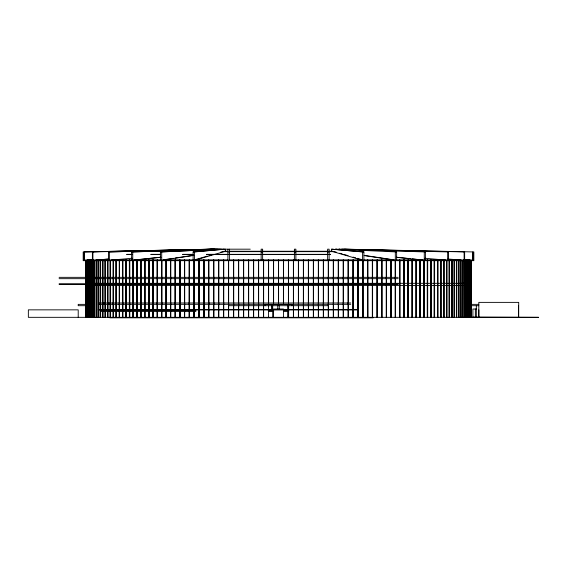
<?xml version="1.0" encoding="UTF-8"?>
<svg xmlns="http://www.w3.org/2000/svg" width="567" height="567" viewBox="0 0 567 567"><rect width="100%" height="100%" fill="white"/><g stroke="black" fill="none" stroke-linecap="round" stroke-linejoin="round"><path stroke-width="0.85" d="M478.817 309.851L478.817 317.329L478.817 302.374L518.706 302.374L518.706 317.329M195.615 259.53L207.281 256.121M208.954 255.632L211.448 254.902M220.62 252.223L223.114 251.493M163.863 259.736L173.41 258.304M175.146 258.042L192.504 255.426M193.822 255.426L161.715 260.26L161.715 251.946L221.591 249.175M135.159 259.884L160.702 257.191M160.943 257.29L132.756 260.26L132.756 251.946L218.196 249.175M193.12 260.26L193.12 251.946L223.951 249.175M194.573 251.946L225.404 249.175L225.404 251.252L194.573 260.26L194.573 251.946L193.12 251.946M132.182 258.247L109.367 260.26L109.367 251.946L215.403 249.175M96.78 259.927L108.212 259.076M108.744 259.076L92.91 260.26L92.91 251.946L92.386 251.946L92.386 260.26M92.988 259.636L84.348 260.26L84.164 251.946L84.164 260.26M88.487 259.892L92.903 259.58M160.397 260.26L160.397 251.946L220.265 249.175M131.636 260.26L131.636 251.946L217.076 249.175M108.517 260.26L108.517 251.946L214.553 249.175M92.386 251.946L213.376 249.175M84.164 251.946L212.065 249.175M212.242 249.175L83.193 251.946L83.193 260.26L473.835 260.26L473.835 251.946L344.963 249.175M212.037 249.175L250.26 249.175M331.624 249.175L362.455 251.946L362.455 260.26L331.624 251.252L331.624 249.175L363.908 251.946L363.908 260.26M336.763 249.175L335.437 249.175L396.631 251.946L396.631 260.26M339.952 249.175L338.832 249.175L425.392 251.946L425.392 260.26M342.475 249.175L341.625 249.175L448.511 251.946L448.511 260.26M344.176 249.175L343.652 249.175L464.642 251.946L464.642 260.26M223.951 251.252L227.565 251.252M229.536 251.252L332.673 251.252M222.292 251.663L227.565 251.663M229.536 251.663L334.736 251.663M108.517 251.946L109.367 251.946M131.636 251.946L132.756 251.946M160.397 251.946L161.715 251.946M227.906 251.946L229.401 251.946M261.146 251.946L262.641 251.946M294.386 251.946L295.882 251.946M327.627 251.946L329.122 251.946M362.455 251.946L363.908 251.946M396.631 251.946L395.312 251.946L395.312 260.26L364.071 255.561M425.392 251.946L424.272 251.946L424.272 260.26L396.964 257.383M448.511 251.946L447.661 251.946L447.661 260.26L424.846 258.247M464.642 251.946L464.118 251.946L464.118 260.26L447.937 259.013M126.774 254.335L132.033 254.335M150.907 254.335L160.624 254.335M182.716 254.335L193.312 254.335M206.565 254.335L327.606 254.335M328.527 254.335L330.533 254.335M126.774 254.583L132.033 254.583M150.907 254.583L160.624 254.583M182.716 254.583L193.312 254.583M206.565 254.583L327.606 254.583M328.527 254.583L330.533 254.583M92.01 260.026L87.148 260.026L87.148 317.329M96.142 260.026L108.878 260.026M111.139 260.026L132.125 260.026M133.805 260.026L160.872 260.026M163.218 260.026L227.799 260.026M229.536 260.026L362.263 260.026M363.95 260.026L393.81 260.026M396.312 260.026L423.223 260.026M424.676 260.026L445.889 260.026M448.15 260.026L460.886 260.026L460.886 317.329L460.822 260.026M463.841 260.026L469.88 260.026L469.88 317.329M83.193 260.678L473.835 260.678M59.096 277.341L398.211 277.341M59.096 278.673L398.211 278.673M85.858 283.323L470.596 283.323M59.096 283.826L398.211 283.826M59.096 284.322L398.211 284.322M85.858 285.485L470.596 285.485M98.275 302.984L350.76 302.984M98.275 304.316L350.76 304.316M85.688 304.366L78.211 304.366L78.211 305.698L85.688 305.698M470.511 304.366L478.817 304.366M228.657 305.698L328.371 305.698M470.511 305.698L478.817 305.698M518.514 305.698L518.585 317.329M476.4 309.022L472.913 309.022L472.913 317.329M98.275 309.469L358.259 309.469M98.275 309.965L358.259 309.965M268.205 310.631L272.599 310.631M101.323 310.716L195.962 310.716M268.368 310.716L273.712 310.716M283.429 310.716L288.731 310.716M101.323 311.297L195.962 311.297M268.411 311.297L273.712 311.297M283.429 311.297L288.731 311.297M472.913 317.081L538.65 317.329L28.35 317.329L28.35 309.851L78.211 309.851L78.211 317.329M109.8 317.825L373.27 317.825M463.863 259.636L472.68 260.26L472.864 251.946L472.864 260.26M396.326 257.191L410.416 258.68M412.181 258.864L421.869 259.884M364.524 255.426L394.03 259.87M333.913 251.493L336.408 252.223M339.746 253.201L342.241 253.931M343.914 254.413L348.074 255.632M353.078 257.092L355.58 257.822M357.245 258.311L362.242 259.771M476.33 305.698L476.33 317.329M475.344 309.022L475.344 317.329M471.255 260.905L471.255 317.329M470.901 260.905L470.915 317.329M470.49 260.905L470.482 317.329M470.05 260.905L470.071 317.329M469.852 260.026L469.852 317.329M469.441 260.026L469.469 317.329M469.072 260.026L469.1 317.329M468.151 260.026L468.115 317.329M467.747 260.026L467.747 317.329M467.711 260.026L467.711 317.329M467.031 260.026L467.031 317.329M466.988 260.026L466.988 317.329M466.627 260.026L466.591 317.329M465.344 260.026L465.301 317.329M464.238 260.026L464.288 317.329M463.841 260.905L463.891 317.329M462.275 260.905L462.218 317.329M460.496 260.026L460.432 317.329M458.937 260.026L458.937 317.329M458.866 260.026L458.866 317.329M458.554 260.026L458.554 317.329M458.49 260.026L458.49 317.329M456.832 260.026L456.761 317.329M456.456 260.026L456.456 317.329M456.385 260.026L456.385 317.329M454.571 260.026L454.571 317.329M454.493 260.026L454.493 317.329M454.202 260.026L454.202 317.329M454.124 260.026L454.124 317.329M452.154 260.026L452.154 317.329M452.069 260.026L452.069 317.329M451.793 260.026L451.793 317.329M451.715 260.026L451.715 317.329M449.588 260.026L449.588 317.329M449.503 260.026L449.503 317.329M449.234 260.026L449.234 317.329M449.149 260.026L449.149 317.329M446.874 260.905L446.874 317.329M446.782 260.905L446.782 317.329M446.534 260.905L446.534 317.329M446.435 260.905L446.435 317.329M444.018 260.026L444.018 317.329M443.918 260.026L443.918 317.329M443.678 260.026L443.678 317.329M443.585 260.026L443.585 317.329M441.02 260.026L441.02 317.329M440.913 260.026L440.913 317.329M440.694 260.026L440.694 317.329M440.587 260.026L440.587 317.329M437.88 260.026L437.88 317.329M437.774 260.026L437.774 317.329M437.561 260.026L437.561 317.329M437.455 260.026L437.455 317.329M434.613 260.026L434.613 317.329M434.499 260.026L434.499 317.329M434.301 260.026L434.301 317.329M434.194 260.026L434.194 317.329M431.211 260.026L431.211 317.329M431.097 260.026L431.097 317.329M430.913 260.026L430.913 317.329M430.8 260.026L430.8 317.329M427.688 260.026L427.688 317.329M427.568 260.026L427.568 317.329M427.398 260.026L427.398 317.329M427.277 260.026L427.277 317.329M424.045 260.905L424.045 317.329M423.918 260.905L423.918 317.329M423.762 260.905L423.762 317.329M423.641 260.905L423.641 317.329M420.282 260.026L420.282 317.329M420.154 260.026L420.154 317.329M420.012 260.026L420.012 317.329M419.885 260.026L419.885 317.329M416.405 260.026L416.405 317.329M416.277 260.026L416.277 317.329M416.15 260.026L416.15 317.329M416.022 260.026L416.022 317.329M412.422 260.026L412.422 317.329M412.294 260.026L412.294 317.329M412.181 260.026L412.181 317.329M412.046 260.026L412.046 317.329M408.339 260.026L408.339 317.329M408.205 260.026L408.205 317.329M408.112 260.026L408.112 317.329M407.971 260.026L407.971 317.329M404.158 260.026L404.158 317.329M404.023 260.026L404.023 317.329M403.938 260.026L403.938 317.329M403.796 260.026L403.796 317.329M399.884 260.026L399.884 317.329M399.742 260.026L399.742 317.329M399.678 260.026L399.678 317.329M399.537 260.026L399.537 317.329M395.525 260.905L395.525 317.329M395.334 260.905L395.376 317.329M395.185 260.905L395.185 317.329M391.081 260.026L391.081 317.329M390.904 260.026L390.932 317.329M390.755 260.026L390.755 317.329M386.566 260.026L386.566 317.329M386.396 260.026L386.411 317.329M386.247 260.026L386.247 317.329M381.974 260.026L381.974 317.329M381.825 260.026L381.818 317.329M381.669 260.026L381.669 317.329M377.317 260.026L377.317 317.329M377.161 260.026L377.175 317.329M377.02 260.026L377.02 317.329M372.604 260.026L372.604 317.329M372.448 260.026L372.476 317.329M372.321 260.026L372.321 317.329M367.834 260.026L367.834 317.329M367.721 260.026L367.721 317.329M367.565 260.026L367.678 317.329M363.022 260.905L363.022 317.329M362.859 260.905L362.923 317.329M362.76 260.905L362.76 317.329M358.16 260.026L358.16 317.329M358.075 260.026L357.997 317.329M357.912 260.026L357.912 317.329M353.269 260.026L353.191 317.329M353.106 260.026L353.106 317.329M353.028 260.026L353.028 317.329M348.344 260.026L348.344 317.329M348.287 260.026L348.287 317.329M348.117 260.026L348.181 317.329M343.389 260.026L343.347 317.329M343.184 260.026L343.226 317.329M338.393 260.026L338.421 317.329M338.23 260.026L338.258 317.329M333.431 260.026L333.446 317.329M333.261 260.026L333.276 317.329M329.122 260.26L329.122 249.175L327.627 249.175L327.627 260.26M328.371 260.905L328.371 317.329M328.293 260.905L328.293 317.329M323.474 260.026L323.474 317.329M323.303 260.026L323.303 317.329M318.484 260.026L318.484 317.329M318.321 260.026L318.321 317.329M313.501 260.026L313.501 317.329M313.331 260.026L313.331 317.329M308.512 260.026L308.512 317.329M308.349 260.026L308.349 317.329M303.529 260.026L303.529 317.329M303.359 260.026L303.359 317.329M298.54 260.026L298.54 317.329M298.377 260.026L298.377 317.329M295.882 260.26L295.882 249.175L294.386 249.175L294.386 260.26M293.557 260.026L293.557 317.329M293.387 260.026L293.387 317.329M291.807 305.698L291.807 304.366L265.221 304.366L265.221 305.698M288.568 260.026L288.568 303.062M288.646 304.947L288.646 317.329M288.483 305.698L288.483 317.329M288.405 260.026L288.405 303.062M287.653 304.947L287.653 317.329M283.585 260.026L283.585 303.062M283.5 317.329L283.5 309.022L273.528 309.022L273.528 317.329M283.415 260.026L283.415 303.062M279.262 305.039L279.262 309.426M278.595 260.026L278.595 303.062M278.432 260.026L278.432 303.062M277.766 305.039L277.766 309.426M273.613 260.026L273.613 303.062M273.443 260.026L273.443 303.062M272.692 304.947L272.692 317.329M272.245 305.67L272.245 309.469M271.692 305.315L271.692 309.469M268.623 260.026L268.623 303.062M268.46 260.026L268.46 303.062M268.545 305.698L268.545 317.329M263.641 260.026L263.641 317.329M263.471 260.026L263.471 317.329M262.641 260.26L262.641 249.175L261.146 249.175L261.146 260.26M258.651 260.026L258.651 317.329M258.488 260.026L258.488 317.329M253.669 260.026L253.669 317.329M253.499 260.026L253.499 317.329M248.679 260.026L248.679 317.329M248.516 260.026L248.516 317.329M243.697 260.026L243.697 317.329M243.527 260.026L243.527 317.329M238.707 260.026L238.707 317.329M238.544 260.026L238.544 317.329M233.724 260.026L233.724 317.329M233.554 260.026L233.554 317.329M229.401 249.175L229.401 260.26M228.657 260.905L228.657 317.329M228.572 260.905L228.572 317.329M227.906 249.175L227.906 260.26M223.767 260.026L223.752 317.329M223.596 260.026L223.582 317.329M218.798 260.026L218.77 317.329M218.635 260.026L218.635 317.329M218.607 260.026L218.607 317.329M213.802 260.026L213.844 317.329M213.681 260.026L213.681 317.329M213.639 260.026L213.639 317.329M208.854 260.026L208.911 317.329M208.684 260.026L208.741 317.329M204 260.026L204 317.329M203.922 260.026L203.922 317.329M203.759 260.026L203.837 317.329M199.116 260.026L199.031 317.329M198.953 260.026L198.953 317.329M198.868 260.026L198.868 317.329M194.268 260.026L194.169 317.329M194.105 260.905L194.105 317.329M193.971 260.267L194.006 317.329M189.463 260.026L189.463 317.329M189.194 260.026L189.194 317.329M184.707 260.026L184.707 317.329M184.551 260.026L184.58 317.329M184.424 260.026L184.424 317.329M180.008 260.026L180.008 317.329M179.711 260.026L179.711 317.329M175.359 260.026L175.359 317.329M175.21 260.026L175.21 317.329M175.054 260.026L175.054 317.329M170.78 260.026L170.78 317.329M170.617 260.026L170.632 317.329M170.461 260.026L170.461 317.329M166.273 260.026L166.273 317.329M166.124 260.026L166.096 317.329M165.947 260.026L165.947 317.329M161.843 260.905L161.843 317.329M161.503 260.905L161.503 317.329M157.491 260.026L157.491 317.329M157.35 260.026L157.35 317.329M157.286 260.026L157.286 317.329M157.144 260.026L157.144 317.329M153.232 260.026L153.232 317.329M153.09 260.026L153.09 317.329M153.012 260.026L153.012 317.329M152.87 260.026L152.87 317.329M149.057 260.026L149.057 317.329M148.915 260.026L148.915 317.329M148.823 260.026L148.823 317.329M148.689 260.026L148.689 317.329M144.982 260.026L144.982 317.329M144.847 260.026L144.847 317.329M144.734 260.026L144.734 317.329M144.606 260.026L144.606 317.329M141.006 260.026L141.006 317.329M140.878 260.026L140.878 317.329M140.751 260.026L140.751 317.329M140.623 260.026L140.623 317.329M137.143 260.026L137.143 317.329M137.016 260.026L137.016 317.329M136.874 260.026L136.874 317.329M136.746 260.026L136.746 317.329M133.387 260.905L133.387 317.329M133.266 260.905L133.266 317.329M133.11 260.905L133.11 317.329M132.983 260.905L132.983 317.329M129.751 260.026L129.751 317.329M129.63 260.026L129.63 317.329M129.46 260.026L129.46 317.329M129.34 260.026L129.34 317.329M126.228 260.026L126.228 317.329M126.115 260.026L126.115 317.329M125.931 260.026L125.931 317.329M125.817 260.026L125.817 317.329M122.833 260.026L122.833 317.329M122.727 260.026L122.727 317.329M122.529 260.026L122.529 317.329M122.415 260.026L122.415 317.329M119.573 260.026L119.573 317.329M119.467 260.026L119.467 317.329M119.254 260.026L119.148 317.329M116.441 260.026L116.441 317.329M116.334 260.026L116.334 317.329M116.115 260.026L116.115 317.329M116.008 260.026L116.008 317.329M113.443 260.026L113.443 317.329M113.35 260.026L113.35 317.329M113.109 260.026L113.01 317.329M110.593 260.905L110.593 317.329M110.494 260.905L110.494 317.329M110.246 260.905L110.246 317.329M110.154 260.905L110.154 317.329M107.879 260.026L107.879 317.329M107.794 260.026L107.794 317.329M107.524 260.026L107.524 317.329M107.439 260.026L107.439 317.329M105.235 260.026L105.313 317.329M104.874 260.026L104.959 317.329M102.903 260.026L102.903 317.329M102.825 260.026L102.825 317.329M102.535 260.026L102.535 317.329M102.457 260.026L102.457 317.329M100.642 260.026L100.642 317.329M100.572 260.026L100.572 317.329M100.267 260.026L100.267 317.329M100.196 260.026L100.196 317.329M98.538 260.026L98.538 317.329M98.474 260.026L98.474 317.329M98.162 260.026L98.162 317.329M98.091 260.026L98.091 317.329M96.206 260.026L96.142 317.329M94.809 260.905L94.753 317.329M94.363 260.905L94.42 317.329M93.186 260.905L93.186 317.329M93.137 260.905L93.137 317.329M92.79 260.905L92.74 317.329M91.726 260.026L91.684 317.329M91.33 260.026L91.287 317.329M90.436 260.026L90.401 317.329M90.04 260.026L89.997 317.329M89.317 260.026L89.281 317.329M88.913 260.026L88.913 317.329M88.877 260.026L88.877 317.329M88.367 260.026L88.339 317.329M87.956 260.026L87.928 317.329M87.587 260.026L87.559 317.329M86.978 260.905L86.957 317.329M86.276 260.905L86.269 317.329M86.127 260.905L86.113 317.329M85.858 260.905L85.865 317.329M85.773 260.905L85.773 317.329M468.689 317.329L468.689 260.026L468.661 317.329M465.741 317.329L465.741 260.026L465.698 317.329M462.665 317.329L462.665 260.905L462.608 317.329M189.35 317.329L189.35 260.026L189.307 317.329M179.867 317.329L179.867 260.026L179.852 317.329M161.694 317.329L161.694 260.905L161.652 317.329M96.596 317.329L96.596 260.026L96.532 317.329M86.567 317.329L86.545 260.905L86.531 317.329"/></g></svg>
